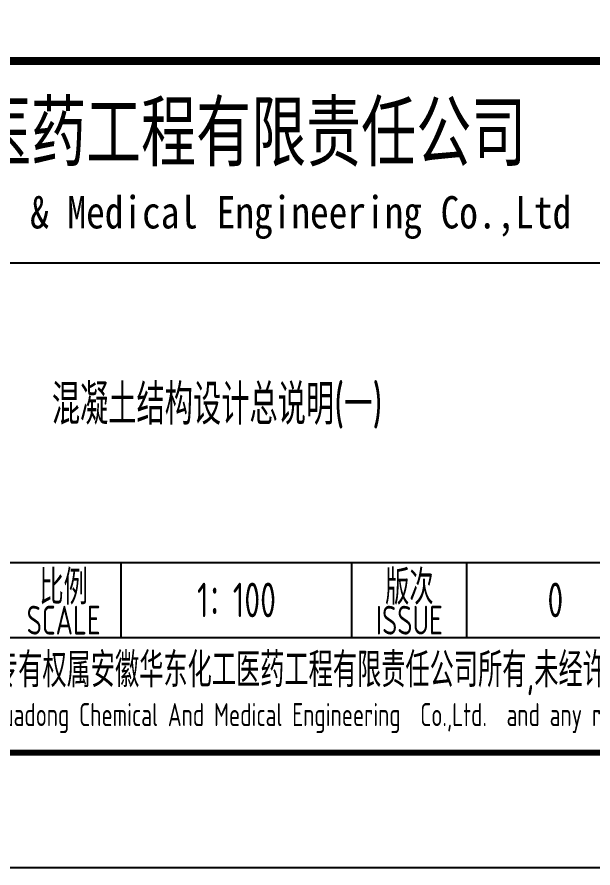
# Model space of a CAD drawing. Extents: x 9731685 to 18866768, y -962146 to 194094.
# Drawn here: x 9847300 to 9852298, y 124694 to 132076 of the extents above; entities that cross this region are included whole.
import ezdxf
from ezdxf.enums import TextEntityAlignment as Align

# ---------------------------------------------------------------- set-up
doc = ezdxf.new("R2010")
doc.units = 0
doc.header["$LTSCALE"] = 1000
doc.layers.get('0').update_dxf_attribs({"linetype": 'CONTINUOUS'})
doc.layers.add('BORDER', color=7, linetype='CONTINUOUS')
doc.styles.add('AHD_TQ_S', font='')
doc.styles.add('TSSD_Rein', font='Tssdeng.shx', dxfattribs={"width": 0.7, "bigfont": 'hztxt.shx'})
doc.styles.get('AHD_TQ_S').set_extended_font_data('SimSun')

msp = doc.modelspace()

# ---------------------------------------------------------------- linework, layer by layer
for p, q in [((9841704.8, 129943.7), (9852704.8, 129943.7)), ((9847204.8, 127343.7), (9859704.8, 127343.7)), ((9848204.8, 126693.7), (9848204.8, 127343.7)), ((9850204.8, 126693.7), (9850204.8, 127343.7)), ((9851204.8, 126693.7), (9851204.8, 127343.7)), ((9841704.8, 126693.7), (9859704.8, 126693.7)), ((9841704.8, 125694.4), (9859704.8, 125694.4))]:
    msp.add_line(p, q)
msp.add_lwpolyline([(9859704.8, 131693.7, 70, 70, 0), (9841704.8, 131693.7, 70, 70, 0), (9841704.8, 125693.7, 0, 0, 0)], format="xyseb")
at = {"const_width": 70}
msp.add_lwpolyline([(9859704.8, 131693.7), (9841704.8, 131693.7)], dxfattribs=at)
at = {"layer": 'BORDER'}
msp.add_lwpolyline([(9776604.8, 124693.7), (9776604.8, 184093.7), (9860704.8, 184093.7), (9860704.8, 124693.7)], close=True, dxfattribs=at)
at = {"layer": 'BORDER', "const_width": 50}
msp.add_lwpolyline([(9779104.8, 125693.7), (9779104.8, 183093.7), (9859704.8, 183093.7), (9859704.8, 125693.7)], close=True, dxfattribs=at)

# ---------------------------------------------------------------- texts
for s, height, style, width, p in [('安徽华东化工医药工程有限责任公司', 500, 'AHD_TQ_S', 0.7, (9847899.7, 131093.7)), ('Anhui Huadong Chemical & Medical Engineering Co.,Ltd', 280, 'AHD_TQ_S', 0.85, (9847899.7, 130343.7)), ('比例', 300, 'TSSD_Rein', 0.7, (9847704.8, 127143.7)), ('版次', 300, 'TSSD_Rein', 0.7, (9850704.8, 127143.7)), ('SCALE', 250, 'TSSD_Rein', 0.7, (9847704.8, 126843.7)), ('ISSUE', 250, 'TSSD_Rein', 0.7, (9850704.8, 126843.7)), ('本文件专有权属安徽华东化工医药工程有限责任公司所有,未经许可不得复制或转让给第三方', 300, 'TSSD_Rein', 0.7, (9850704.8, 126393.7)), ('The proprietary right of this document belongs to Anhui Huadong Chemical And Medical Engineering  Co.,Ltd.  and any replication or transfer to the 3rd. side is forbidden without its permission. ', 200, 'TSSD_Rein', 0.7, (9850451.2, 125994.4))]:
    msp.add_text(s, height=height, dxfattribs=dict(style=style, width=width)).set_placement(p, align=Align.MIDDLE)
at = {"lineweight": -3, "style": 'TSSD_Rein', "width": 0.7}
for tag, text, p in [('1：100', '1:100', (9849204.8, 127018.7)), ('0', '0', (9851971.7, 127018.7))]:
    msp.add_attdef(tag, text=text, height=300, dxfattribs=at).set_placement(p, align=Align.MIDDLE)
at = {"style": 'TSSD_Rein', "width": 0.7}
msp.add_attdef('0', text='0', height=300, dxfattribs=at).set_placement((9851971.7, 127018.7), align=Align.MIDDLE)
at = {"layer": 'BORDER', "lineweight": -3, "insert": (9847602.2, 128890.1), "char_height": 350, "width": 4985.785, "attachment_point": 1, "style": 'TSSD_Rein'}
msp.add_mtext('混凝土结构设计总说明(一)', dxfattribs=at)

doc.saveas('drawing.dxf')
